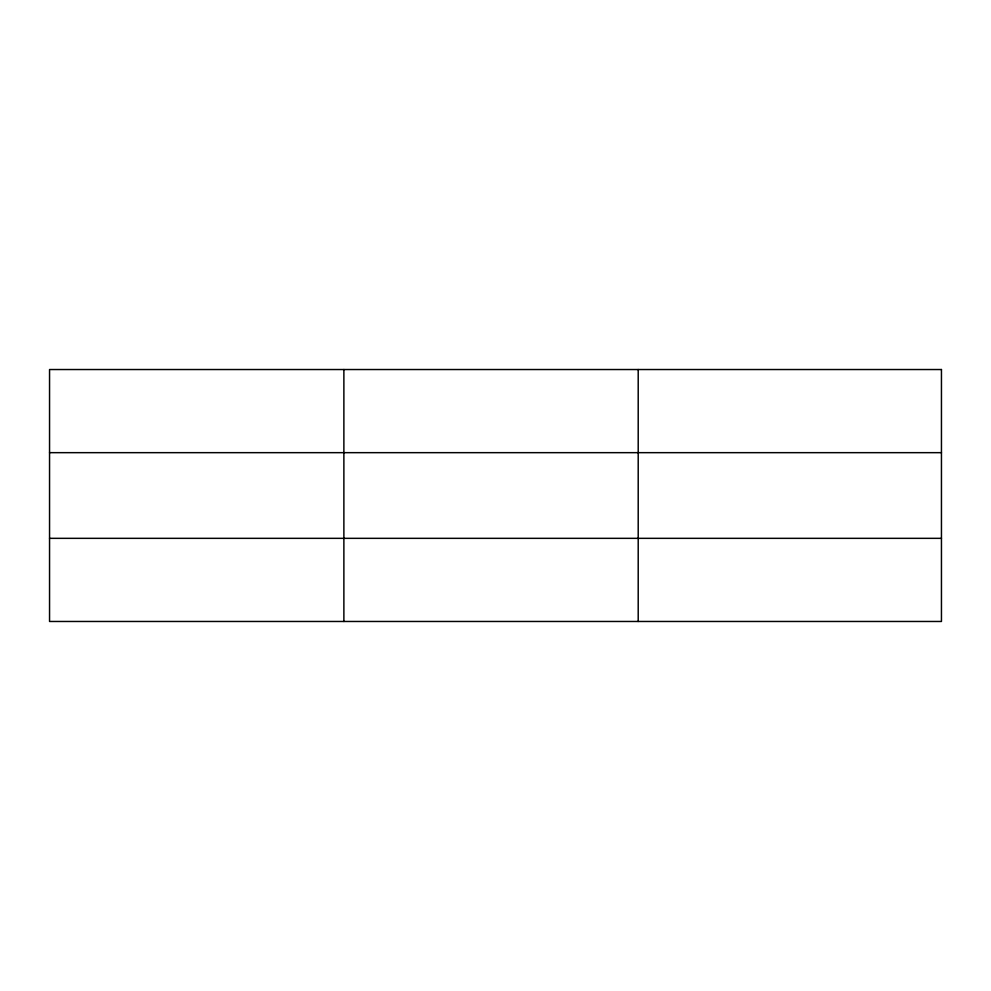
<?xml version="1.0" encoding="UTF-8"?>
<svg xmlns="http://www.w3.org/2000/svg" width="991" height="991" viewBox="0 0 991 991"><rect width="100%" height="100%" fill="white"/><g stroke="black" fill="none" stroke-linecap="round" stroke-linejoin="round"><path stroke-width="1.49" d="M343.877 369.532L343.877 621.468M638.204 369.532L638.204 621.468M49.55 452.664L941.45 452.664M49.55 538.336L941.45 538.336M941.45 369.532L941.45 621.468L49.55 621.468L49.55 369.532L941.45 369.532"/></g></svg>
